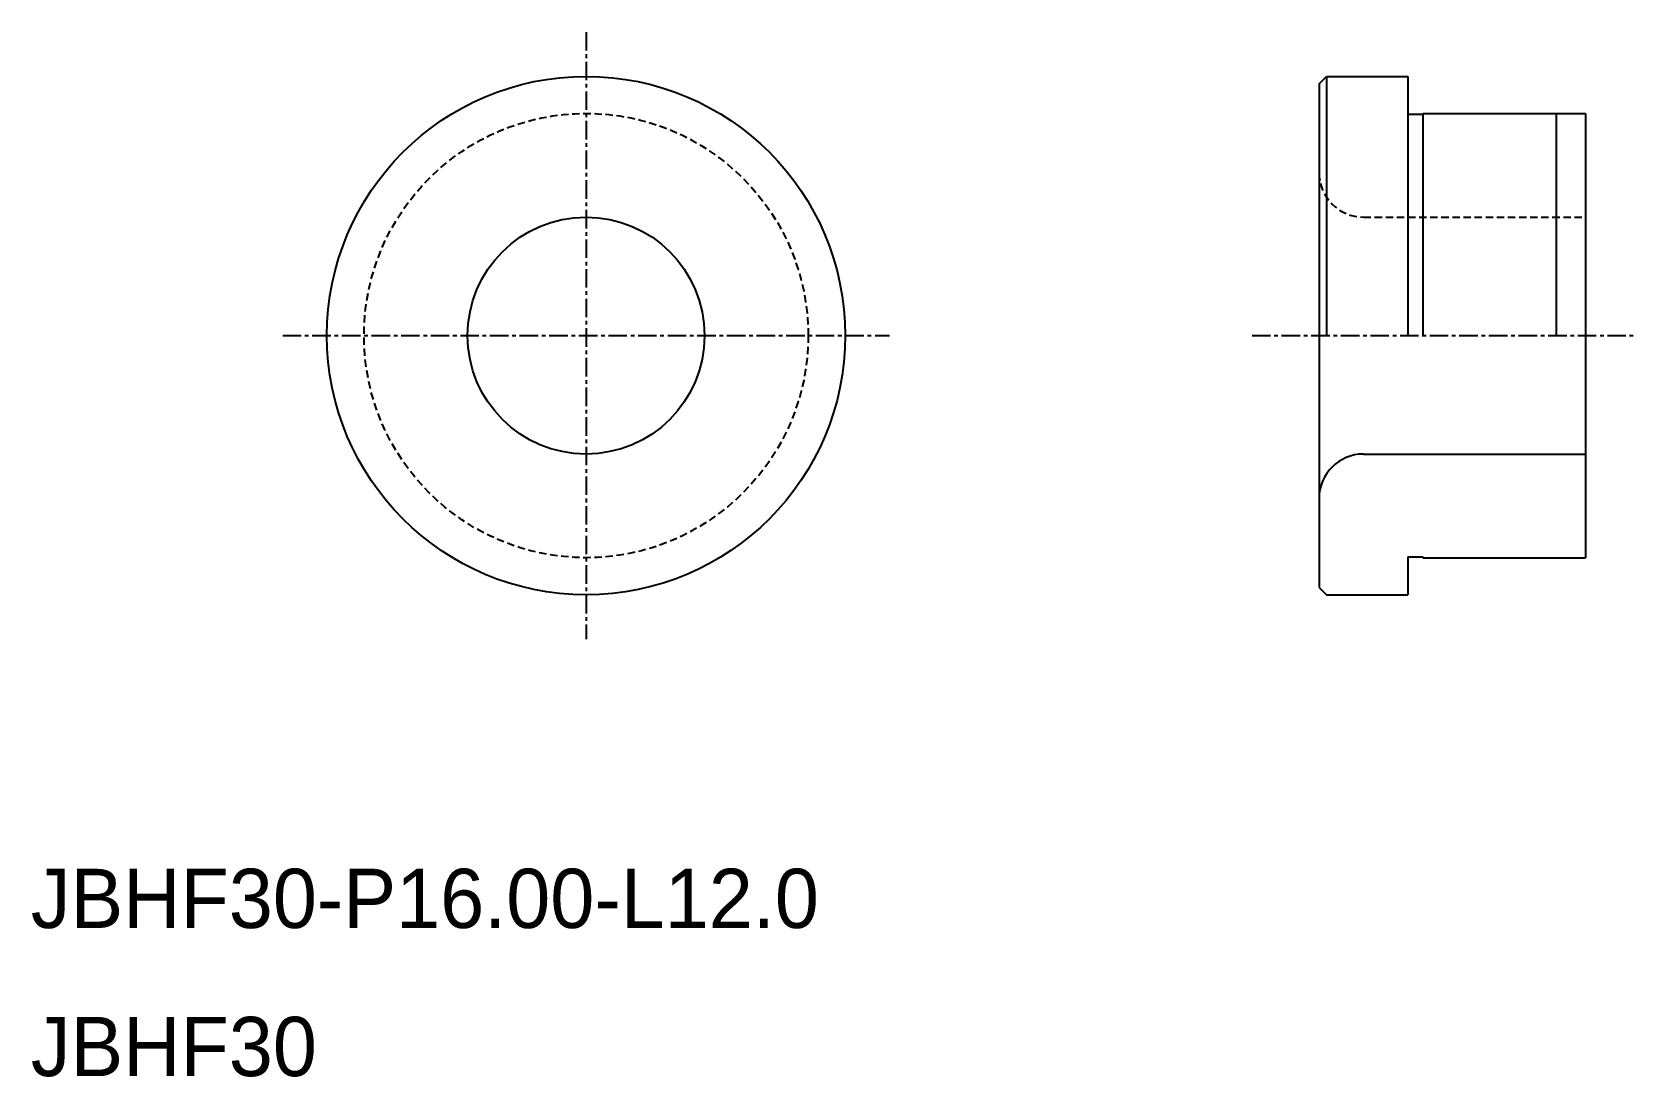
# Model space of a CAD drawing. Extents: x 10 to 118, y 10 to 80.
import ezdxf

# ---------------------------------------------------------------- set-up
doc = ezdxf.new("R2010")
doc.units = 0
doc.linetypes.add('CENTER', pattern=[2, 1.25, -0.25, 0.25, -0.25])
doc.linetypes.add('DASHED', pattern=[0.75, 0.5, -0.25])
doc.layers.get('0').update_dxf_attribs({"linetype": 'CONTINUOUS'})
doc.layers.add('CENTER', color=1, linetype='CENTER')

msp = doc.modelspace()

# ---------------------------------------------------------------- linework, layer by layer
at = {"color": 7, "linetype": 'CONTINUOUS'}
for p, q in [((97, 77), (97.5, 77.5)), ((97, 77), (97, 43)), ((97.5, 77.5), (97.5, 60)), ((97.5, 77.5), (103, 77.5)), ((103, 77.5), (103, 60)), ((103, 74.95), (104, 74.95)), ((104, 75), (115, 75)), ((104, 75), (104, 60)), ((113, 75), (113, 60)), ((115, 75), (115, 45)), ((103.75, 68), (103.75, 68)), ((107.5, 68), (107.5, 68)), ((100, 52), (115, 52)), ((103, 45.05), (103, 42.5)), ((103, 45.05), (104, 45.05)), ((104, 45.05), (104, 45)), ((104, 45), (115, 45)), ((97, 43), (97.5, 42.5)), ((97.5, 42.5), (103, 42.5))]:
    msp.add_line(p, q, dxfattribs=at)
at = {"color": 3, "linetype": 'DASHED'}
msp.add_line((100, 68), (115, 68), dxfattribs=at)
at = {"color": 7, "linetype": 'CONTINUOUS'}
for radius in [17.5, 8]:
    msp.add_circle((47.5, 60), radius, dxfattribs=at)
at = {"color": 3, "linetype": 'DASHED'}
msp.add_circle((47.5, 60), 15, dxfattribs=at)
msp.add_arc((100, 71), 3, 180, 270, dxfattribs=at)
at = {"color": 7, "linetype": 'CONTINUOUS'}
msp.add_arc((100, 49), 3, 90, 180, dxfattribs=at)
at = {"layer": 'CENTER', "color": 1, "linetype": 'CENTER'}
for p, q in [((47.5, 80.49), (47.5, 39.51)), ((27.01, 60), (67.99, 60)), ((92.47, 60), (118.26, 60))]:
    msp.add_line(p, q, dxfattribs=at)

# ---------------------------------------------------------------- texts
at = {"color": 7, "linetype": 'CONTINUOUS'}
for s, p in [('JBHF30-P16.00-L12.0', (10, 20)), ('JBHF30', (10, 10))]:
    msp.add_text(s, height=4, dxfattribs=at).set_placement(p)

doc.saveas('drawing.dxf')
